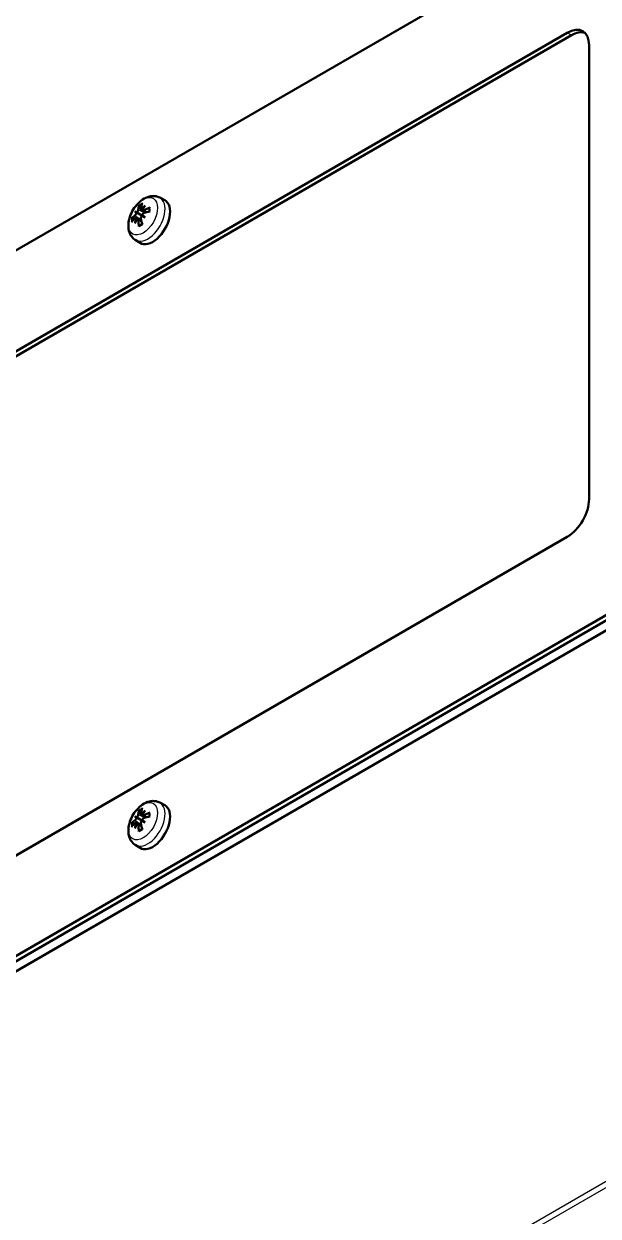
# Model space of a CAD drawing. Header units: millimetres. Extents: x 0 to 4200, y 0 to 2970.
# Drawn here: x 3010.2 to 3103.3, y 1860.8 to 2053.9 of the extents above; entities that cross this region are included whole.
import ezdxf

# ---------------------------------------------------------------- set-up
doc = ezdxf.new("R2010")
doc.units = ezdxf.units.MM
doc.header["$LTSCALE"] = 10
doc.layers.add('Co ban', color=7, linetype='Continuous', lineweight=50)
doc.layers.add('Lien manh', color=7, linetype='Continuous', lineweight=25, true_color=0x020305)

msp = doc.modelspace()

# ---------------------------------------------------------------- linework, layer by layer
at = {"layer": 'Co ban'}
for p, q in [((2949.75, 1983.09), (3734.64, 2436.24)), ((3734.64, 2321.94), (2949.75, 1868.78)), ((3735.35, 2321.53), (2950.46, 1868.37)), ((3735.35, 2321.53), (2950.46, 1868.37)), ((3736.76, 2320.71), (2951.87, 1867.56)), ((2963.89, 1974.92), (3098.24, 2052.49)), ((3098.95, 2052.08), (2964.6, 1974.52)), ((3101.78, 2050.45), (3101.78, 1976.97)), ((3032.21, 2025.78), (3033.02, 2025.36)), ((3029.17, 2023.91), (3029.91, 2023.37)), ((3028.2, 2023.53), (3028.75, 2023.21)), ((3028.35, 2022.5), (3029.19, 2022.13)), ((3028.65, 2022.33), (3029.21, 2022.08)), ((3028.75, 2023.21), (3029.7, 2022.66)), ((3029.46, 2023.74), (3029.96, 2023.38)), ((3029.84, 2022.58), (3029.7, 2022.66)), ((3028.25, 2018.93), (3029.02, 2018.44)), ((3098.24, 1970.84), (2963.89, 1893.27)), ((3032.21, 1927.81), (3033.02, 1927.38)), ((3028.2, 1925.55), (3028.75, 1925.23)), ((3029.17, 1925.93), (3029.91, 1925.39)), ((3029.46, 1925.76), (3029.96, 1925.4)), ((3028.35, 1924.52), (3029.19, 1924.15)), ((3028.65, 1924.35), (3029.21, 1924.1)), ((3028.75, 1925.23), (3029.7, 1924.68)), ((3029.84, 1924.6), (3029.7, 1924.68)), ((3028.25, 1920.95), (3029.02, 1920.46))]:
    msp.add_line(p, q, dxfattribs=at)
for centre, major_axis, ratio, start_param, end_param in [((3098.24, 2048.41), (2.5, 4.33), 0.57735, 5.497787, 7.068583), ((3098.95, 2048), (2.5, 4.33), 0.57735, 0.141897, 0.785398), ((3033.73, 2020.7), (-4.18, 4.96), 0.552577, 0.356756, 0.526449), ((3031.07, 2021.87), (2, 3.46), 0.57735, 3.116897, 6.307881), ((3033.16, 2020.37), (-2.18, 6.11), 0.589478, 0.562453, 0.732146), ((3033.8, 2020.22), (4.1, 4.95), 0.9022, 1.451948, 1.5691), ((3028.95, 2024.38), (-1.11, 0.66), 0.166378, 2.018975, 2.09969), ((3032.84, 2020.77), (-2.63, -5.86), 0.701688, 4.371008, 4.48816), ((3033.48, 2020.19), (-6.48, -0.2), 0.690116, 5.148823, 5.318516), ((3033.41, 2020.15), (-6.39, 1.14), 0.552577, 5.756736, 5.926429), ((3033.41, 2020.81), (6.38, 1.17), 0.589478, 2.409447, 2.57914), ((3033.87, 2021.36), (-5.86, 2.63), 0.158992, 0.343364, 0.460515), ((3032.91, 2019.71), (-5.21, 3.76), 0.158992, 5.82267, 5.939822), ((3033.87, 2020.34), (2.24, 6.02), 0.9022, 1.572493, 1.689644), ((3032.91, 2020.89), (-3.76, -5.21), 0.701688, 4.936618, 5.05377), ((3027.84, 2023.53), (-1.13, 0.37), 0.034479, 2.123155, 2.509319), ((3027.84, 2022.45), (1.13, -0.63), 0.166378, 1.041903, 1.122618), ((3028.02, 2023.84), (0.889, -0.797), 0.034479, 0.632274, 1.018438), ((3033.73, 2020.62), (3.07, -5.72), 0.690116, 4.106262, 4.275955), ((3033.16, 2020.3), (-3.38, 5.53), 0.451938, 0.931662, 1.101355), ((3028.95, 2022.89), (1.12, -0.36), 0.009309, 0.838135, 1.224299), ((3033.8, 2021.4), (-6.06, 2.14), 0.04152, 0.758456, 0.875608), ((3029.13, 2023.19), (-0.87, 0.789), 0.009309, 1.917294, 2.303458), ((3032.84, 2019.75), (4.88, -4.18), 0.04152, 2.265985, 2.383136), ((3033.48, 2020.85), (6.49, -0.16), 0.451938, 2.040238, 2.209931), ((3098.24, 1974.92), (-2.5, -4.33), 0.57735, 0.785398, 2.356194), ((3031.07, 1923.89), (2, 3.46), 0.57735, 3.116897, 6.307881), ((3033.87, 1923.38), (-5.86, 2.63), 0.158992, 0.343364, 0.460515), ((3032.91, 1921.73), (-5.21, 3.76), 0.158992, 5.82267, 5.939822), ((3028.02, 1925.86), (0.889, -0.797), 0.034479, 0.632274, 1.018438), ((3033.73, 1922.72), (-4.18, 4.96), 0.552577, 0.356756, 0.526449), ((3033.16, 1922.39), (-2.18, 6.11), 0.589478, 0.562453, 0.732146), ((3033.8, 1922.24), (4.1, 4.95), 0.9022, 1.451948, 1.5691), ((3028.95, 1926.4), (-1.11, 0.66), 0.166378, 2.018975, 2.09969), ((3032.84, 1922.79), (-2.63, -5.86), 0.701688, 4.371008, 4.48816), ((3033.48, 1922.21), (-6.48, -0.2), 0.690116, 5.148823, 5.318516), ((3033.48, 1922.87), (6.49, -0.16), 0.451938, 2.040238, 2.209931), ((3033.41, 1922.17), (-6.39, 1.14), 0.552577, 5.756736, 5.926429), ((3033.41, 1922.83), (6.38, 1.17), 0.589478, 2.409447, 2.57914), ((3033.87, 1922.36), (2.24, 6.02), 0.9022, 1.572493, 1.689644), ((3032.91, 1922.91), (-3.76, -5.21), 0.701688, 4.936618, 5.05377), ((3027.84, 1925.55), (-1.13, 0.37), 0.034479, 2.123155, 2.509319), ((3027.84, 1924.47), (1.13, -0.63), 0.166378, 1.041903, 1.122618), ((3033.73, 1922.64), (3.07, -5.72), 0.690116, 4.106262, 4.275955), ((3033.16, 1922.32), (-3.38, 5.53), 0.451938, 0.931662, 1.101355), ((3028.95, 1924.91), (1.12, -0.36), 0.009309, 0.838135, 1.224299), ((3033.8, 1923.42), (-6.06, 2.14), 0.04152, 0.758456, 0.875608), ((3029.13, 1925.22), (-0.87, 0.789), 0.009309, 1.917294, 2.303458), ((3032.84, 1921.77), (4.88, -4.18), 0.04152, 2.265985, 2.383136)]:
    msp.add_ellipse(centre, major_axis=major_axis, ratio=ratio, start_param=start_param, end_param=end_param, dxfattribs=at)
for points, knots in [([(3028.25, 2018.93), (3028.02, 2019.07), (3027.83, 2019.26), (3027.5, 2019.69), (3027.37, 2019.95), (3027.18, 2020.53), (3027.13, 2020.86), (3027.13, 2021.59), (3027.19, 2021.99), (3027.4, 2022.79), (3027.56, 2023.19), (3027.97, 2023.94), (3028.21, 2024.29), (3028.76, 2024.93), (3029.07, 2025.22), (3029.75, 2025.68), (3030.12, 2025.86), (3030.88, 2026.04), (3031.24, 2026.07), (3031.82, 2025.95), (3032.02, 2025.88), (3032.21, 2025.78)], [3.951686, 3.951686, 3.951686, 3.951686, 4.16495, 4.16495, 4.402172, 4.402172, 4.701244, 4.701244, 5.067164, 5.067164, 5.444726, 5.444726, 5.817078, 5.817078, 6.192713, 6.192713, 6.5675, 6.5675, 6.874086, 6.874086, 7.043888, 7.043888, 7.043888, 7.043888]), ([(3028.74, 2023.84), (3028.74, 2023.81), (3028.73, 2023.78), (3028.71, 2023.71), (3028.69, 2023.67), (3028.66, 2023.61), (3028.63, 2023.57), (3028.58, 2023.51), (3028.56, 2023.48), (3028.52, 2023.46), (3028.52, 2023.45), (3028.51, 2023.44)], [0, 0, 0, 0, 0.01151442, 0.01151442, 0.02302884, 0.02302884, 0.0344178, 0.0344178, 0.04580676, 0.04580676, 0.0498478, 0.0498478, 0.0498478, 0.0498478]), ([(3028.94, 2024.36), (3028.93, 2024.38), (3028.91, 2024.39), (3028.89, 2024.42), (3028.88, 2024.44), (3028.86, 2024.47), (3028.86, 2024.49), (3028.86, 2024.52), (3028.86, 2024.54), (3028.86, 2024.55)], [0.05658644, 0.05658644, 0.05658644, 0.05658644, 0.06161587, 0.06161587, 0.06775669, 0.06775669, 0.07390904, 0.07390904, 0.07912293, 0.07912293, 0.07912293, 0.07912293]), ([(3029.33, 2023.92), (3029.33, 2023.92), (3029.33, 2023.92), (3029.3, 2023.91), (3029.27, 2023.9), (3029.22, 2023.89), (3029.19, 2023.9), (3029.16, 2023.92), (3029.14, 2023.93), (3029.13, 2023.98), (3029.13, 2024.01), (3029.13, 2024.04), (3029.13, 2024.05), (3029.13, 2024.06)], [0.02262869, 0.02262869, 0.02262869, 0.02262869, 0.02311382, 0.02311382, 0.03450698, 0.03450698, 0.04590014, 0.04590014, 0.05733833, 0.05733833, 0.06877652, 0.06877652, 0.07249219, 0.07249219, 0.07249219, 0.07249219]), ([(3029.67, 2023.75), (3029.64, 2023.74), (3029.61, 2023.72), (3029.55, 2023.72), (3029.52, 2023.72), (3029.47, 2023.73), (3029.45, 2023.75), (3029.42, 2023.79), (3029.42, 2023.82), (3029.41, 2023.85), (3029.41, 2023.86), (3029.41, 2023.88)], [0, 0, 0, 0, 0.01151442, 0.01151442, 0.02302884, 0.02302884, 0.0344178, 0.0344178, 0.04580676, 0.04580676, 0.0498478, 0.0498478, 0.0498478, 0.0498478]), ([(3030.52, 2024.04), (3030.52, 2024.05), (3030.52, 2024.05), (3030.52, 2024.07), (3030.52, 2024.09), (3030.54, 2024.11), (3030.55, 2024.13), (3030.58, 2024.15), (3030.6, 2024.15), (3030.61, 2024.16)], [0.05985449, 0.05985449, 0.05985449, 0.05985449, 0.06161587, 0.06161587, 0.06775669, 0.06775669, 0.07390904, 0.07390904, 0.07912293, 0.07912293, 0.07912293, 0.07912293]), ([(3030.52, 2024.04), (3030.53, 2024.01), (3030.53, 2023.98), (3030.54, 2023.91), (3030.54, 2023.87), (3030.54, 2023.79), (3030.54, 2023.76), (3030.54, 2023.68), (3030.54, 2023.64), (3030.53, 2023.57), (3030.53, 2023.55), (3030.53, 2023.52)], [1.3874243, 1.3874243, 1.3874243, 1.3874243, 1.4608322, 1.4608322, 1.53424, 1.53424, 1.6076479, 1.6076479, 1.6810558, 1.6810558, 1.7294084, 1.7294084, 1.7294084, 1.7294084]), ([(3027.65, 2022.45), (3027.65, 2022.46), (3027.67, 2022.46), (3027.69, 2022.47), (3027.71, 2022.48), (3027.75, 2022.48), (3027.77, 2022.48), (3027.81, 2022.48), (3027.83, 2022.47), (3027.85, 2022.47)], [0.01947687, 0.01947687, 0.01947687, 0.01947687, 0.02469076, 0.02469076, 0.03084311, 0.03084311, 0.03698394, 0.03698394, 0.04201336, 0.04201336, 0.04201336, 0.04201336]), ([(3028.43, 2023.31), (3028.43, 2023.3), (3028.43, 2023.3), (3028.42, 2023.27), (3028.42, 2023.24), (3028.39, 2023.16), (3028.38, 2023.13), (3028.34, 2023.06), (3028.32, 2023.02), (3028.27, 2022.97), (3028.25, 2022.94), (3028.22, 2022.92), (3028.21, 2022.91), (3028.2, 2022.91)], [0.02262944, 0.02262944, 0.02262944, 0.02262944, 0.02319765, 0.02319765, 0.0345489, 0.0345489, 0.04590016, 0.04590016, 0.05733835, 0.05733835, 0.06877655, 0.06877655, 0.07249221, 0.07249221, 0.07249221, 0.07249221]), ([(3028.2, 2022.45), (3028.23, 2022.47), (3028.25, 2022.49), (3028.3, 2022.51), (3028.32, 2022.51), (3028.36, 2022.5), (3028.38, 2022.48), (3028.41, 2022.44), (3028.42, 2022.41), (3028.42, 2022.37), (3028.43, 2022.36), (3028.43, 2022.35)], [0, 0, 0, 0, 0.01151442, 0.01151442, 0.02302884, 0.02302884, 0.0344178, 0.0344178, 0.04580676, 0.04580676, 0.0498478, 0.0498478, 0.0498478, 0.0498478]), ([(3028.51, 2022.3), (3028.51, 2022.3), (3028.51, 2022.3), (3028.53, 2022.32), (3028.56, 2022.33), (3028.61, 2022.34), (3028.64, 2022.33), (3028.68, 2022.31), (3028.7, 2022.29), (3028.72, 2022.24), (3028.73, 2022.21), (3028.74, 2022.16), (3028.74, 2022.15), (3028.74, 2022.14)], [0.02262944, 0.02262944, 0.02262944, 0.02262944, 0.02319765, 0.02319765, 0.0345489, 0.0345489, 0.04590016, 0.04590016, 0.05733835, 0.05733835, 0.06877655, 0.06877655, 0.07249221, 0.07249221, 0.07249221, 0.07249221]), ([(3029.13, 2022.37), (3029.13, 2022.4), (3029.13, 2022.44), (3029.13, 2022.51), (3029.15, 2022.55), (3029.18, 2022.62), (3029.2, 2022.66), (3029.25, 2022.72), (3029.27, 2022.75), (3029.31, 2022.77), (3029.32, 2022.78), (3029.33, 2022.78)], [0, 0, 0, 0, 0.01154742, 0.01154742, 0.02309483, 0.02309483, 0.0344508, 0.0344508, 0.04580677, 0.04580677, 0.04984781, 0.04984781, 0.04984781, 0.04984781]), ([(3029.41, 2022.92), (3029.41, 2022.92), (3029.41, 2022.92), (3029.41, 2022.96), (3029.42, 2022.99), (3029.44, 2023.07), (3029.45, 2023.1), (3029.49, 2023.17), (3029.52, 2023.2), (3029.58, 2023.25), (3029.61, 2023.27), (3029.65, 2023.29), (3029.66, 2023.3), (3029.67, 2023.3)], [0.02262944, 0.02262944, 0.02262944, 0.02262944, 0.02319765, 0.02319765, 0.0345489, 0.0345489, 0.04590016, 0.04590016, 0.05733835, 0.05733835, 0.06877655, 0.06877655, 0.07249221, 0.07249221, 0.07249221, 0.07249221]), ([(3028.86, 2021.12), (3028.86, 2021.14), (3028.86, 2021.16), (3028.86, 2021.19), (3028.86, 2021.21), (3028.88, 2021.24), (3028.89, 2021.25), (3028.91, 2021.26), (3028.91, 2021.26), (3028.92, 2021.26)], [0.01947687, 0.01947687, 0.01947687, 0.01947687, 0.02469076, 0.02469076, 0.03084311, 0.03084311, 0.03698394, 0.03698394, 0.03874531, 0.03874531, 0.03874531, 0.03874531]), ([(3029.37, 2021.52), (3029.35, 2021.5), (3029.33, 2021.49), (3029.27, 2021.45), (3029.24, 2021.42), (3029.17, 2021.38), (3029.14, 2021.37), (3029.08, 2021.33), (3029.04, 2021.31), (3028.98, 2021.29), (3028.95, 2021.27), (3028.92, 2021.26)], [2.9829806, 2.9829806, 2.9829806, 2.9829806, 3.0313332, 3.0313332, 3.1047411, 3.1047411, 3.1781489, 3.1781489, 3.2515568, 3.2515568, 3.3249647, 3.3249647, 3.3249647, 3.3249647]), ([(3028.25, 1920.95), (3028.02, 1921.09), (3027.83, 1921.28), (3027.5, 1921.71), (3027.37, 1921.97), (3027.18, 1922.55), (3027.13, 1922.88), (3027.13, 1923.61), (3027.19, 1924.01), (3027.4, 1924.81), (3027.56, 1925.21), (3027.97, 1925.96), (3028.21, 1926.31), (3028.76, 1926.95), (3029.07, 1927.24), (3029.75, 1927.7), (3030.12, 1927.89), (3030.88, 1928.07), (3031.24, 1928.09), (3031.82, 1927.97), (3032.02, 1927.9), (3032.21, 1927.81)], [3.951686, 3.951686, 3.951686, 3.951686, 4.16495, 4.16495, 4.402172, 4.402172, 4.701244, 4.701244, 5.067164, 5.067164, 5.444726, 5.444726, 5.817078, 5.817078, 6.192713, 6.192713, 6.5675, 6.5675, 6.874086, 6.874086, 7.043888, 7.043888, 7.043888, 7.043888]), ([(3028.74, 1925.86), (3028.74, 1925.83), (3028.73, 1925.8), (3028.71, 1925.73), (3028.69, 1925.69), (3028.66, 1925.63), (3028.63, 1925.59), (3028.58, 1925.53), (3028.56, 1925.5), (3028.52, 1925.48), (3028.52, 1925.47), (3028.51, 1925.46)], [0, 0, 0, 0, 0.01151442, 0.01151442, 0.02302884, 0.02302884, 0.0344178, 0.0344178, 0.04580676, 0.04580676, 0.0498478, 0.0498478, 0.0498478, 0.0498478]), ([(3028.94, 1926.38), (3028.93, 1926.4), (3028.91, 1926.41), (3028.89, 1926.44), (3028.88, 1926.46), (3028.86, 1926.5), (3028.86, 1926.52), (3028.86, 1926.54), (3028.86, 1926.56), (3028.86, 1926.57)], [0.05658644, 0.05658644, 0.05658644, 0.05658644, 0.06161587, 0.06161587, 0.06775669, 0.06775669, 0.07390904, 0.07390904, 0.07912293, 0.07912293, 0.07912293, 0.07912293]), ([(3029.33, 1925.94), (3029.33, 1925.94), (3029.33, 1925.94), (3029.3, 1925.93), (3029.27, 1925.92), (3029.22, 1925.91), (3029.19, 1925.92), (3029.16, 1925.94), (3029.14, 1925.95), (3029.13, 1926), (3029.13, 1926.03), (3029.13, 1926.06), (3029.13, 1926.07), (3029.13, 1926.08)], [0.02262869, 0.02262869, 0.02262869, 0.02262869, 0.02311382, 0.02311382, 0.03450698, 0.03450698, 0.04590014, 0.04590014, 0.05733833, 0.05733833, 0.06877652, 0.06877652, 0.07249219, 0.07249219, 0.07249219, 0.07249219]), ([(3029.67, 1925.77), (3029.64, 1925.76), (3029.61, 1925.75), (3029.55, 1925.74), (3029.52, 1925.74), (3029.47, 1925.75), (3029.45, 1925.77), (3029.42, 1925.81), (3029.42, 1925.84), (3029.41, 1925.87), (3029.41, 1925.88), (3029.41, 1925.9)], [0, 0, 0, 0, 0.01151442, 0.01151442, 0.02302884, 0.02302884, 0.0344178, 0.0344178, 0.04580676, 0.04580676, 0.0498478, 0.0498478, 0.0498478, 0.0498478]), ([(3030.52, 1926.06), (3030.52, 1926.07), (3030.52, 1926.07), (3030.52, 1926.09), (3030.52, 1926.11), (3030.54, 1926.13), (3030.55, 1926.15), (3030.58, 1926.17), (3030.6, 1926.17), (3030.61, 1926.18)], [0.05985449, 0.05985449, 0.05985449, 0.05985449, 0.06161587, 0.06161587, 0.06775669, 0.06775669, 0.07390904, 0.07390904, 0.07912293, 0.07912293, 0.07912293, 0.07912293]), ([(3030.52, 1926.06), (3030.53, 1926.03), (3030.53, 1926), (3030.54, 1925.93), (3030.54, 1925.89), (3030.54, 1925.82), (3030.54, 1925.78), (3030.54, 1925.7), (3030.54, 1925.66), (3030.53, 1925.59), (3030.53, 1925.57), (3030.53, 1925.54)], [1.3874243, 1.3874243, 1.3874243, 1.3874243, 1.4608322, 1.4608322, 1.53424, 1.53424, 1.6076479, 1.6076479, 1.6810558, 1.6810558, 1.7294084, 1.7294084, 1.7294084, 1.7294084]), ([(3027.65, 1924.47), (3027.65, 1924.48), (3027.67, 1924.48), (3027.69, 1924.49), (3027.71, 1924.5), (3027.75, 1924.5), (3027.77, 1924.5), (3027.81, 1924.5), (3027.83, 1924.49), (3027.85, 1924.49)], [0.01947687, 0.01947687, 0.01947687, 0.01947687, 0.02469076, 0.02469076, 0.03084311, 0.03084311, 0.03698394, 0.03698394, 0.04201336, 0.04201336, 0.04201336, 0.04201336]), ([(3028.43, 1925.33), (3028.43, 1925.32), (3028.43, 1925.32), (3028.42, 1925.29), (3028.42, 1925.26), (3028.39, 1925.18), (3028.38, 1925.15), (3028.34, 1925.08), (3028.32, 1925.05), (3028.27, 1924.99), (3028.25, 1924.96), (3028.22, 1924.94), (3028.21, 1924.93), (3028.2, 1924.93)], [0.02262944, 0.02262944, 0.02262944, 0.02262944, 0.02319765, 0.02319765, 0.0345489, 0.0345489, 0.04590016, 0.04590016, 0.05733835, 0.05733835, 0.06877655, 0.06877655, 0.07249221, 0.07249221, 0.07249221, 0.07249221]), ([(3028.2, 1924.47), (3028.23, 1924.49), (3028.25, 1924.51), (3028.3, 1924.53), (3028.32, 1924.53), (3028.36, 1924.52), (3028.38, 1924.5), (3028.41, 1924.46), (3028.42, 1924.43), (3028.42, 1924.39), (3028.43, 1924.38), (3028.43, 1924.37)], [0, 0, 0, 0, 0.01151442, 0.01151442, 0.02302884, 0.02302884, 0.0344178, 0.0344178, 0.04580676, 0.04580676, 0.0498478, 0.0498478, 0.0498478, 0.0498478]), ([(3028.51, 1924.32), (3028.51, 1924.32), (3028.51, 1924.33), (3028.53, 1924.34), (3028.56, 1924.35), (3028.61, 1924.36), (3028.64, 1924.35), (3028.68, 1924.33), (3028.7, 1924.31), (3028.72, 1924.26), (3028.73, 1924.23), (3028.74, 1924.18), (3028.74, 1924.17), (3028.74, 1924.16)], [0.02262944, 0.02262944, 0.02262944, 0.02262944, 0.02319765, 0.02319765, 0.0345489, 0.0345489, 0.04590016, 0.04590016, 0.05733835, 0.05733835, 0.06877655, 0.06877655, 0.07249221, 0.07249221, 0.07249221, 0.07249221]), ([(3029.37, 1923.54), (3029.35, 1923.52), (3029.33, 1923.51), (3029.27, 1923.47), (3029.24, 1923.45), (3029.17, 1923.4), (3029.14, 1923.39), (3029.08, 1923.35), (3029.04, 1923.33), (3028.98, 1923.31), (3028.95, 1923.29), (3028.92, 1923.28)], [2.9829806, 2.9829806, 2.9829806, 2.9829806, 3.0313332, 3.0313332, 3.1047411, 3.1047411, 3.1781489, 3.1781489, 3.2515568, 3.2515568, 3.3249647, 3.3249647, 3.3249647, 3.3249647]), ([(3029.13, 1924.39), (3029.13, 1924.42), (3029.13, 1924.46), (3029.13, 1924.54), (3029.15, 1924.57), (3029.18, 1924.64), (3029.2, 1924.68), (3029.25, 1924.74), (3029.27, 1924.77), (3029.31, 1924.79), (3029.32, 1924.8), (3029.33, 1924.8)], [0, 0, 0, 0, 0.01154742, 0.01154742, 0.02309483, 0.02309483, 0.0344508, 0.0344508, 0.04580677, 0.04580677, 0.04984781, 0.04984781, 0.04984781, 0.04984781]), ([(3029.41, 1924.94), (3029.41, 1924.94), (3029.41, 1924.94), (3029.41, 1924.98), (3029.42, 1925.01), (3029.44, 1925.09), (3029.45, 1925.12), (3029.49, 1925.19), (3029.52, 1925.22), (3029.58, 1925.27), (3029.61, 1925.29), (3029.65, 1925.31), (3029.66, 1925.32), (3029.67, 1925.32)], [0.02262944, 0.02262944, 0.02262944, 0.02262944, 0.02319765, 0.02319765, 0.0345489, 0.0345489, 0.04590016, 0.04590016, 0.05733835, 0.05733835, 0.06877655, 0.06877655, 0.07249221, 0.07249221, 0.07249221, 0.07249221]), ([(3028.86, 1923.14), (3028.86, 1923.16), (3028.86, 1923.18), (3028.86, 1923.21), (3028.86, 1923.23), (3028.88, 1923.26), (3028.89, 1923.27), (3028.91, 1923.28), (3028.91, 1923.28), (3028.92, 1923.28)], [0.01947687, 0.01947687, 0.01947687, 0.01947687, 0.02469076, 0.02469076, 0.03084311, 0.03084311, 0.03698394, 0.03698394, 0.03874531, 0.03874531, 0.03874531, 0.03874531])]:
    msp.add_open_spline(points, degree=3, knots=knots, dxfattribs=at)
for points, weights in [([(3028.94, 2024.36), (3029.05, 2024.26), (3029.16, 2024.16)], [1.00291629593, 1.00586947967, 1.00753429025]), ([(3028.13, 2022.38), (3027.99, 2022.42), (3027.85, 2022.47)], [1.00753429025, 1.00586947967, 1.00291629593]), ([(3028.94, 1926.38), (3029.05, 1926.28), (3029.16, 1926.18)], [1.00291629593, 1.00586947967, 1.00753429025]), ([(3028.13, 1924.4), (3027.99, 1924.44), (3027.85, 1924.49)], [1.00753429025, 1.00586947967, 1.00291629593])]:
    msp.add_rational_spline(points, weights, degree=2, dxfattribs=at)
at = {"layer": 'Lien manh'}
for p, q in [((2918.64, 1759.16), (3769.99, 2250.69)), ((3770.18, 2249.76), (2918.83, 1758.23)), ((3098.95, 2052.08), (3098.24, 2052.49)), ((3028.74, 2023.84), (3029.8, 2023.34)), ((3028.2, 2022.91), (3029.16, 2022.24)), ((3028.74, 2022.14), (3029.26, 2021.88)), ((3029.67, 2023.75), (3030.15, 2023.43)), ((3028.74, 1925.86), (3029.8, 1925.36)), ((3029.67, 1925.77), (3030.15, 1925.45)), ((3028.2, 1924.93), (3029.16, 1924.26)), ((3028.74, 1924.16), (3029.26, 1923.91))]:
    msp.add_line(p, q, dxfattribs=at)
for centre in [(3029.52, 2022.76), (3029.52, 1924.78)]:
    msp.add_ellipse(centre, major_axis=(-1.66, -2.88), ratio=0.57735, dxfattribs=at)
for centre, major_axis, start_param, end_param in [((3030.28, 2022.33), (-1.98, -3.43), 6.25849, 9.449473), ((3029.13, 2022.99), (-1.07, -1.85), 3.746927, 4.107055), ((3029.19, 2022.96), (0.96, 1.67), 0.709134, 0.968047), ((3029.13, 2022.99), (1.07, 1.85), 5.317723, 5.677851), ((3029.13, 2022.99), (-1.07, -1.85), 5.317723, 5.677851), ((3029.19, 2022.96), (0.96, 1.67), 2.173546, 2.432459), ((3029.13, 2022.99), (1.07, 1.85), 3.746927, 4.107055), ((3030.28, 1924.35), (-1.98, -3.43), 6.25849, 9.449473), ((3029.13, 1925.01), (-1.07, -1.85), 3.746927, 4.107055), ((3029.19, 1924.98), (0.96, 1.67), 0.709134, 0.968047), ((3029.13, 1925.01), (1.07, 1.85), 5.317723, 5.677851), ((3029.13, 1925.01), (-1.07, -1.85), 5.317723, 5.677851), ((3029.19, 1924.98), (0.96, 1.67), 2.173546, 2.432459), ((3029.13, 1925.01), (1.07, 1.85), 3.746927, 4.107055)]:
    msp.add_ellipse(centre, major_axis=major_axis, ratio=0.57735, start_param=start_param, end_param=end_param, dxfattribs=at)

doc.saveas('drawing.dxf')
